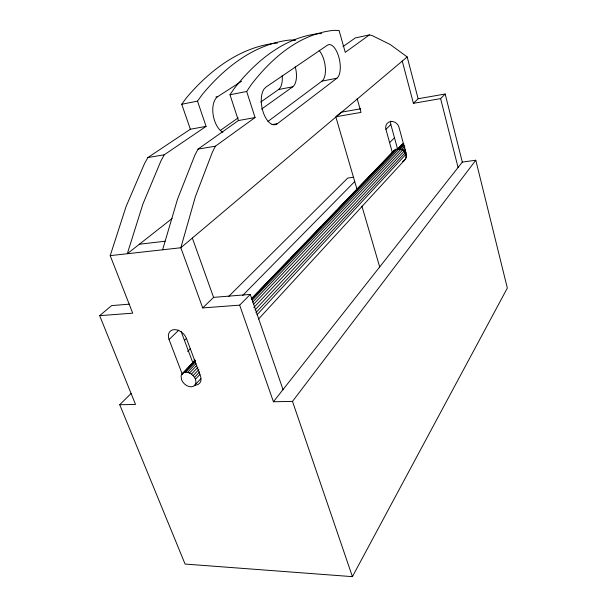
<?xml version="1.0" encoding="UTF-8"?>
<svg xmlns="http://www.w3.org/2000/svg" width="607" height="607" viewBox="0 0 607 607"><rect width="100%" height="100%" fill="white"/><g stroke="black" fill="none" stroke-linecap="round" stroke-linejoin="round"><path stroke-width="0.91" d="M194.217 361.764L194.255 359.564M162.608 249.788L177.51 199.21L194.855 155.217L198.019 149.117L238.422 120.55L255.054 117.546L246.692 91.482L251.032 84.934A436.031 187.768 89.5 0 1 333.759 30.35L339.078 30.456L345.269 52.354L369.42 34.903L372.341 35.669L390.278 44.554L407.183 56.929L418.124 98.744L413.413 103.327L402.266 61.079M283.059 389.732L250.266 294.41L239.674 305.146L273.423 401.758L462.314 162.107L475.797 160.233L507.338 288.059L352.417 576.65L185.082 564.055L119.746 404.748L135.52 404.437L99.662 315.655L132.705 313.174L110.208 255.638L126.112 206.441L144.542 163.518L147.88 157.547L190.363 129.23L206.084 126.393L197.518 101.134L202.139 94.692A424.908 198.618 -89.9 0 1 289.873 40.016L295.51 40.024L293.75 40.411M194.976 360.376L181.607 374.519L181.083 376.074L181.554 379.747A8.559 5.994 43.3 0 0 191.258 386.803A8.559 5.994 43.3 0 0 195.424 379.284L199.908 374.466M392.729 152.987C394.596 146.333 404.596 148.427 405.749 154.504A7.125 6.26 43.2 0 1 402.669 161.591M400.726 146.499L403.162 143.593L397.714 149.292M255.054 117.546L215.409 146.188L212.313 152.342L195.371 196.706L180.833 247.755L202.715 307.924L239.674 305.146M206.084 126.393L164.262 154.793L160.976 160.809L142.895 204.081L127.303 253.726L172.092 218.512M238.422 120.55L229.985 94.76L234.423 88.25A432.252 191.539 89.7 0 1 318.895 33.62L321.611 33.658M190.363 129.23L181.736 104.237L186.432 97.826A421.334 201.941 -89.7 0 1 275.707 43.135L277.346 43.127M273.423 401.758L292.498 401.386L475.797 160.233M258.552 319.032L404.05 160.711M194.331 385.726L200.72 378.806M405.028 154.057L406.22 152.782M256.989 314.798L405.749 154.504M255.942 312.613L405.066 152.82M195.424 379.284L194.468 377.395L199.604 371.894M404.482 152.714L405.673 151.439M194.468 377.395L193.102 375.642L198.899 369.473M403.617 151.515L405.408 149.603M255.054 309.927L403.974 151.31M253.794 307.567L402.562 150.088M182.593 373.297C185.256 371.287 188.929 372.379 191.417 374.155L197.874 367.318M402.494 150.544L404.884 148.002M189.528 373.039L196.653 365.535M401.189 149.861L404.793 146.059M187.578 372.372L196.008 363.51M399.793 149.519L404.004 145.088M253.597 304.266L400.923 149.231M185.681 372.19L195.431 361.977M252.656 302.187L403.837 143.851M252.444 299.987L397.426 148.829M397.828 148.738L402.077 144.307M181.607 374.519L195.302 360.224M401.242 145.301L397.6 149.102L390.847 124.556A7.109 6.328 46.6 0 1 390.794 121.089M183.982 372.508L195.052 360.945M252.087 298.242L257.998 292.096M259.31 290.73L273.772 275.715M275.085 274.349L289.547 259.326M290.859 257.96L305.313 242.944M306.634 241.578L321.088 226.555M322.4 225.197L336.862 210.174M338.175 208.808L393.382 151.462M251.609 299.236L395.81 149.314M350.156 197.298L351.461 195.94M366.529 180.256L367.842 178.89M382.251 163.89L383.563 162.532M251.29 298.849L394.429 150.21M187.601 351.476L190.257 348.775M242.641 295.495L354.723 181.523M389.611 142.675L394.467 137.781M413.413 103.327L440.599 98.615L445.174 94.009L462.314 162.107M119.746 404.748L131.18 393.374M184.308 340.55L186.326 338.539M228.695 296.406L347.735 178.041L353.35 177.259M182.426 374.625L169.065 339.563L178.815 330.109M392.532 153.26L385.931 129.321L390.847 124.556M202.715 307.924L213.581 297.369L250.266 294.41M99.662 315.655L111.605 305.602L129.367 304.168M407.183 56.929L180.833 247.755L110.208 255.638M336.483 116.195L341.301 112.196L360.679 108.805M277.399 123.684L336.915 78.22A17.459 7.679 79.1 0 0 338.789 56.921A17.459 7.679 79.1 0 0 327.408 45.206L265.927 87.112L263.878 89.275A19.553 9.758 79.2 0 0 263.855 113.987A19.553 9.758 79.2 0 0 277.399 123.684L271.989 124.625M267.915 121.476L321.968 81.118L336.915 78.22M261.549 109.139L292.786 86.778A17.042 8.141 78.5 0 0 295.237 66.838M342.932 46.656L355.285 37.922L369.42 34.903M220.364 130.391L238.21 117.857M260.707 102.067L278.545 89.54L292.786 86.778M215.963 96.938L217.784 96.581L241.647 81.239M181.736 104.237L197.518 101.134M229.985 94.76L246.692 91.482M418.124 98.744L445.174 94.009M147.88 157.547L164.262 154.793M198.019 149.117L215.409 146.188M139.39 244.226L165.119 241.229M191.417 374.155L193.102 375.642M181.114 331.505L193.087 363.418M192.336 238.058L213.581 297.369M292.498 401.386L352.417 576.65M357.113 189.71L335.792 116.764L361.028 112.394L357.166 98.744M361.901 206.092L379.724 267.065M440.599 98.615L458.05 167.395M319.183 50.51A17.322 7.838 78.9 0 1 325.314 67.149A17.322 7.838 78.9 0 1 321.968 81.118M222.883 132.296A19.022 10.289 78.7 0 1 213.11 114.503A19.022 10.289 78.7 0 1 217.784 96.581M282.194 75.716A16.905 8.286 78.4 0 1 278.545 89.54M195.135 385.157A10.668 7.496 43.3 0 0 200.401 375.763L186.486 338.554A10.827 7.716 45 0 0 174.217 329.639A10.827 7.716 45 0 0 169.065 339.563M403.139 161.075A7.117 6.26 43.2 0 0 406.227 153.996L398.966 127.212A7.193 6.374 46.5 0 0 390.604 121.514A7.193 6.374 46.5 0 0 385.931 129.321"/></g></svg>
